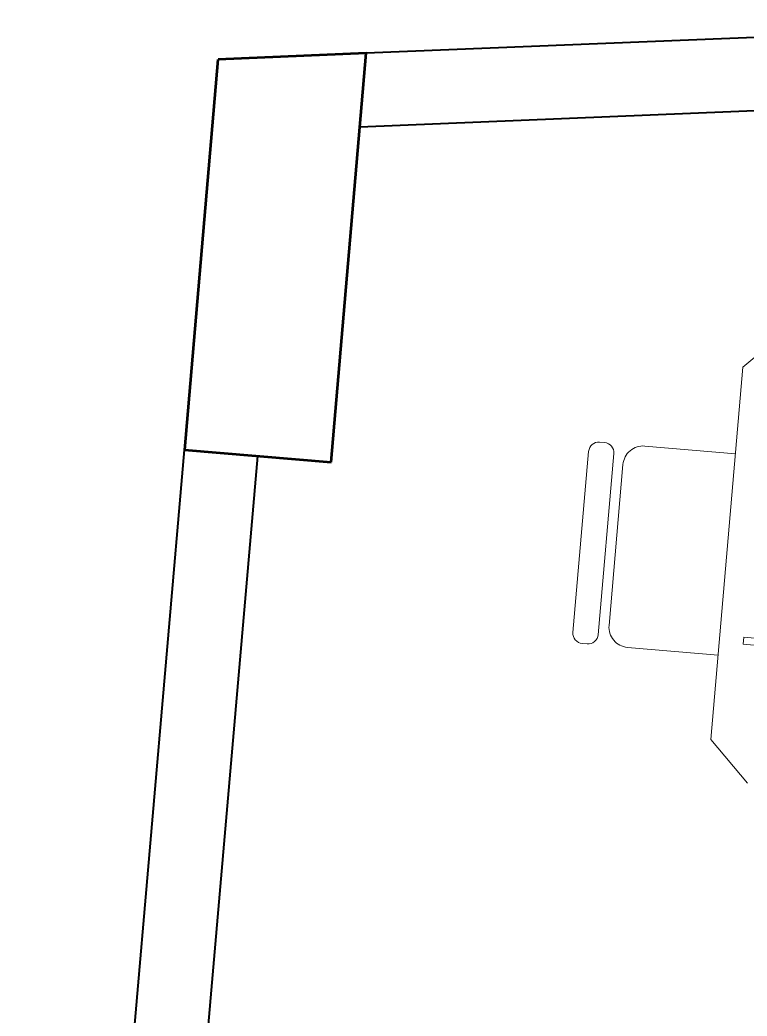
# Model space of a CAD drawing. Header units: millimetres. Extents: x 27 to 3754, y 31 to 1224.
# Drawn here: x 44.4 to 192.9, y 787.6 to 991 of the extents above; entities that cross this region are included whole.
import ezdxf

# ---------------------------------------------------------------- set-up
doc = ezdxf.new("R2010")
doc.units = ezdxf.units.MM
for name, color, linetype, lineweight in [('duvar_40', 255, 'Continuous', 40), ('forniture', 253, 'Continuous', 9), ('KOLON50', 70, 'Continuous', 53)]:
    doc.layers.add(name, color=color, linetype=linetype, lineweight=lineweight)
doc.styles.add('DIM', font='Arial')

# ---------------------------------------------------------------- blocks, each defined once
blk = doc.blocks.new('b62', base_point=(157.3746, 791.9181))
at = {"layer": 'forniture'}
for p, q in [((201.045095, 927.645683), (192.11362, 920.136855)), ((192.11362, 920.136855), (185.533877, 844.100453)), ((162.816066, 904.79374), (163.843585, 904.704824)), ((172.063737, 903.993501), (190.578031, 902.391382)), ((157.382241, 865.925851), (160.583198, 902.916533)), ((162.519836, 865.481273), (165.720792, 902.471955)), ((164.752705, 867.35848), (167.597999, 900.239087)), ((159.259448, 863.692982), (160.286967, 863.604066)), ((168.507119, 862.892743), (187.021413, 861.290624)), ((193.042705, 835.168978), (185.533877, 844.100453))]:
    blk.add_line(p, q, dxfattribs=at)
at = {"layer": 'forniture', "flags": 128}
blk.add_lwpolyline([(192.266393, 864.959059), (202.044045, 864.112959), (201.920398, 862.684074), (192.142746, 863.530175), (192.266393, 864.959059)], dxfattribs=at)
at = {"layer": 'forniture'}
for centre, major_axis, start_param, end_param in [((162.638236, 902.738702), (1.578877, 1.327386), 0.7853981634, 2.3561944902), ((163.665755, 902.649786), (1.578877, 1.327386), 5.4977871438, 7.0685834706), ((171.708075, 899.883425), (3.157753, 2.654772), 0.7853981634, 2.3561944902), ((168.862781, 867.002818), (-2.654772, 3.157753), 0.7853981634, 2.3561944902), ((159.437279, 865.74802), (-1.327386, 1.578877), 0.7853981634, 2.3561944902), ((160.464798, 865.659104), (1.578877, 1.327386), 3.926990817, 5.4977871438)]:
    blk.add_ellipse(centre, major_axis=major_axis, ratio=1, start_param=start_param, end_param=end_param, dxfattribs=at)
at = {"layer": 'forniture', "style": 'DIM', "flags": 1}
for tag, p, height in [('XVALUE', (266.677508, 871.595856), 0.000107), ('YVALUE', (266.677508, 871.595856), 0.000107), ('XVALUE', (279.133453, 861.968266), 0.000152), ('YVALUE', (279.133453, 861.968266), 0.000152)]:
    blk.add_attdef(tag, p, '', height=height, rotation=265.05428, dxfattribs=at)

msp = doc.modelspace()

# ---------------------------------------------------------------- linework, layer by layer
at = {"layer": 'duvar_40'}
for p, q in [((281.35, 991.01), (115.14, 984.19)), ((295.15, 976.56), (113.85, 969.13)), ((44.4, 514.68), (78.03, 903.26)), ((59.35, 513.39), (92.97, 901.96))]:
    msp.add_line(p, q, dxfattribs=at)
at = {"layer": 'KOLON50'}
for p, q in [((78.1, 903.25), (84.92, 982.96)), ((115.14, 984.19), (84.92, 982.96)), ((107.99, 900.69), (115.14, 984.19)), ((78.03, 903.26), (78.03, 903.25)), ((78.03, 903.26), (107.99, 900.69))]:
    msp.add_line(p, q, dxfattribs=at)

# ---------------------------------------------------------------- block references
at = {"linetype": 'ByBlock'}
msp.add_blockref('b62', (157.37, 791.92), dxfattribs=at)

doc.saveas('drawing.dxf')
